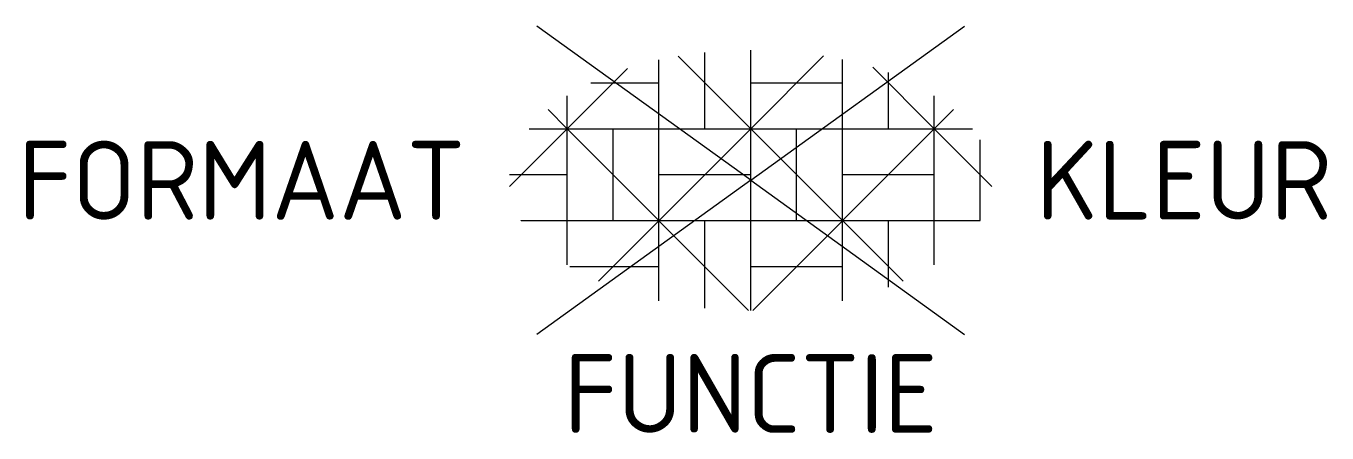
# Model space of a CAD drawing. Header units: metres. Extents: x -16.6 to 13.2, y -5.8 to 3.5.
import ezdxf
from ezdxf.enums import TextEntityAlignment as Align

# ---------------------------------------------------------------- set-up
doc = ezdxf.new("R2010")
doc.units = ezdxf.units.M
doc.styles.add('NLCS-ISO', font='NLCS-ISO.ttf')

msp = doc.modelspace()

# ---------------------------------------------------------------- linework, layer by layer
for p, q in [((0, 0), (-4.895, 3.524)), ((0, 0), (4.895, 3.524)), ((-2.1, 1.178), (-2.1, 2.752)), ((-1.659, 2.838), (0, 1.178)), ((-1.05, 1.178), (-1.05, 2.921)), ((0, 1.178), (0, 2.975)), ((0, 1.178), (1.665, 2.843)), ((2.1, 1.178), (2.1, 2.763)), ((-4.2, 1.178), (-2.82, 2.558)), ((2.797, 2.581), (4.2, 1.178)), ((3.15, 1.178), (3.15, 2.466)), ((-3.661, 2.228), (-2.1, 2.228)), ((0, 2.228), (2.1, 2.228)), ((-4.2, 1.178), (-4.2, 1.933)), ((4.2, 1.178), (4.2, 1.933)), ((-4.638, 1.616), (-4.2, 1.178)), ((4.2, 1.178), (4.638, 1.616)), ((-5.519, -0.141), (-4.2, 1.178)), ((-5.073, 1.178), (-4.2, 1.178)), ((-4.2, -1.933), (-4.2, 1.178)), ((-4.2, 1.178), (-0.047, -2.975)), ((-4.2, 1.178), (0, 1.178)), ((-3.486, -2.308), (0, 1.178)), ((-3.15, -0.922), (-3.15, 1.178)), ((-2.1, -2.752), (-2.1, 1.178)), ((0, -2.975), (0, 1.178)), ((0, 1.178), (3.486, -2.308)), ((0, 1.178), (4.2, 1.178)), ((0.047, -2.975), (4.2, 1.178)), ((1.05, -0.922), (1.05, 1.178)), ((2.1, -2.752), (2.1, 1.178)), ((4.2, -1.933), (4.2, 1.178)), ((4.2, 1.178), (5.519, -0.141)), ((4.2, 1.178), (5.073, 1.178)), ((5.25, -0.922), (5.25, 0.927)), ((-5.52, 0.128), (-4.2, 0.128)), ((0, 0), (-4.895, -3.524)), ((-2.1, 0.128), (0, 0.128)), ((0, 0), (4.895, -3.524)), ((2.1, 0.128), (4.2, 0.128)), ((-5.253, -0.922), (-4.2, -0.922)), ((-5.25, -0.927), (-5.25, -0.922)), ((-4.2, -0.922), (0, -0.922)), ((-1.05, -2.921), (-1.05, -0.922)), ((0, -0.922), (4.2, -0.922)), ((3.15, -2.444), (3.15, -0.922)), ((4.2, -0.922), (5.253, -0.922)), ((-4.137, -1.972), (-2.1, -1.972)), ((0, -1.972), (2.1, -1.972))]:
    msp.add_line(p, q)

# ---------------------------------------------------------------- texts
at = {"style": 'NLCS-ISO'}
msp.add_attdef('FORMAAT', text='KF', height=1.8, dxfattribs=at).set_placement((-6.525, 0), align=Align.MIDDLE_RIGHT)
msp.add_attdef('KLEUR', text='G', height=1.8, dxfattribs=at).set_placement((6.525, 0), align=Align.MIDDLE_LEFT)
at = {"style": 'NLCS-ISO', "flags": 1}
msp.add_attdef('FUNCTIE', text='', height=1.8, dxfattribs=at).set_placement((0, -3.975), align=Align.TOP_CENTER)

doc.saveas('drawing.dxf')
